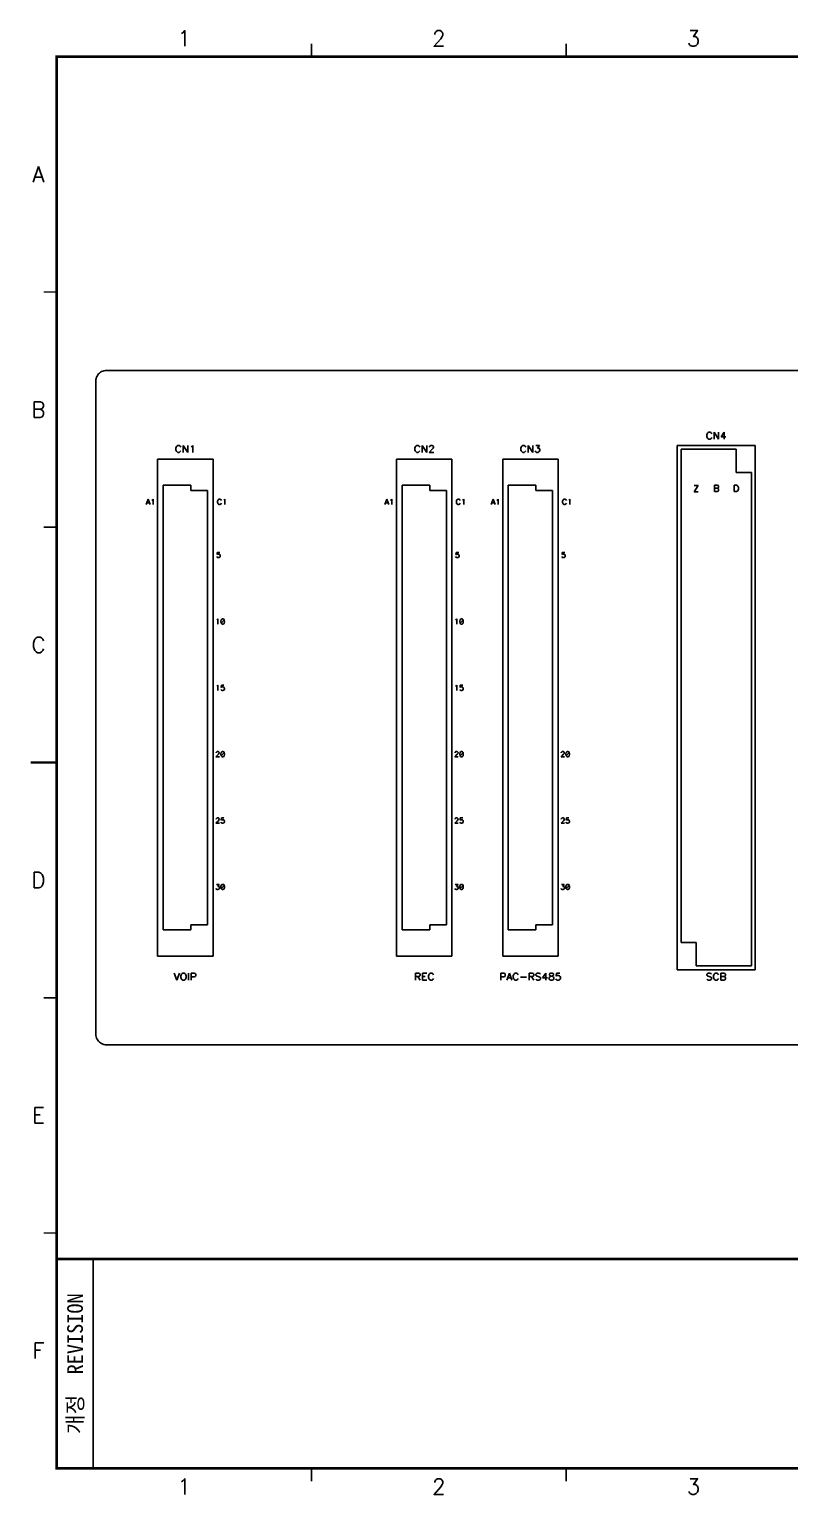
# Model space of a CAD drawing. Extents: x 295 to 953, y 10 to 290.
# Drawn here: x 486.7 to 632.3, y 9.8 to 290.2 of the extents above; entities that cross this region are included whole.
import ezdxf
from ezdxf.enums import TextEntityAlignment as Align

# ---------------------------------------------------------------- set-up
doc = ezdxf.new("R2010")
doc.units = 0
doc.header["$LTSCALE"] = 5
doc.header["$MEASUREMENT"] = 0
doc.linetypes.add('CENTER', pattern=[2, 1.25, -0.25, 0.25, -0.25])
doc.layers.get('0').update_dxf_attribs({"linetype": 'CONTINUOUS', "lineweight": 25})
doc.layers.add('2', color=2, linetype='CENTER', lineweight=13)
doc.layers.add('6', color=6, linetype='CONTINUOUS', lineweight=13)
for name, color, linetype in [('DV-ABPB-A4_TSK', 9, 'CONTINUOUS'), ('SHEET', 3, 'CONTINUOUS'), ('문자', 4, 'CONTINUOUS'), ('테두리', 3, 'CONTINUOUS')]:
    doc.layers.add(name, color=color, linetype=linetype)
doc.styles.add('MARK', font='ARLRDBD.TTF')
doc.styles.get("Standard").update_dxf_attribs({"font": 'simplex.shx'})
doc.styles.add('굴림체', font='')
doc.styles.get('굴림체').set_extended_font_data('GulimChe')

# ---------------------------------------------------------------- blocks, each defined once
blk = doc.blocks.new('B')
at = {"layer": '문자'}
blk.add_hatch(color=256, dxfattribs=at).paths.add_polyline_path([(13.79, 10), (15.31, 6), (16.84, 10)])
at = {"color": 4, "const_width": 0.6}
blk.add_lwpolyline([(48.46, 10.32, 1), (49.06, 10.32, 1)], format="xyb", close=True, dxfattribs=at)
at = {"layer": '문자'}
for p, q in [((10.73, 2), (7.68, 10)), ((7.68, 10), (10.09, 10)), ((11.94, 5.16), (10.09, 10)), ((10.73, 10), (13.15, 10)), ((13.79, 2), (10.73, 10)), ((14.99, 5.16), (13.15, 10)), ((13.79, 10), (16.84, 10)), ((15.31, 6), (13.79, 10)), ((16.84, 10), (15.31, 6)), ((11.94, 5.16), (10.73, 2)), ((14.99, 5.16), (13.79, 2))]:
    blk.add_line(p, q, dxfattribs=at)
at = {"layer": '문자', "style": 'MARK', "oblique": 15}
blk.add_text('WOOJIN', height=6.5, dxfattribs=at).set_placement((36.4, 6), align=Align.MIDDLE_CENTER)
blk = doc.blocks.new('C')
blk.add_line((15, 285), (15, 285))
at = {"layer": '2'}
for p, q in [((252.83, 53.35), (252.83, 44.65)), ((269.53, 49), (248.48, 49))]:
    blk.add_line(p, q, dxfattribs=at)
at = {"layer": 'SHEET'}
for p, q in [((393.14, 60.3), (392.07, 56.28)), ((22, 55), (22, 15)), ((227, 55), (227, 15)), ((247, 55), (247, 22)), ((271, 55), (271, 15)), ((271, 55), (271, 15)), ((333, 55), (333, 15)), ((247, 48), (227, 48)), ((405, 45), (333, 45)), ((333, 43), (247, 43)), ((287, 43), (287, 15)), ((311, 43), (311, 15)), ((333, 36), (247, 36)), ((311, 29), (247, 29)), ((405, 29), (333, 29)), ((396, 29), (396, 15)), ((311, 22), (227, 22))]:
    blk.add_line(p, q, dxfattribs=at)
at = {"layer": 'SHEET', "color": 4}
for p, q in [((258.53, 50.9), (268.03, 51.85)), ((258.53, 50.9), (258.53, 47.1)), ((268.03, 51.85), (268.03, 46.15)), ((258.53, 47.1), (268.03, 46.15))]:
    blk.add_line(p, q, dxfattribs=at)
at = {"layer": 'SHEET'}
for points in [[(333, 55), (380.19, 55), (380.19, 63.49), (333, 63.49)], [(380.19, 55), (405, 55), (405, 63.49), (380.19, 63.49)]]:
    blk.add_lwpolyline(points, close=True, dxfattribs=at)
at = {"layer": 'SHEET', "color": 4}
for radius in [2.85, 1.9]:
    blk.add_circle((252.83, 49), radius, dxfattribs=at)
at = {"layer": 'SHEET'}
blk.add_circle((265.7, 39.32), 3.32, dxfattribs=at)
at = {"layer": '테두리'}
blk.add_line((405, 285), (405, 15), dxfattribs=at)
for points, const_width in [([(210, 290), (210, 285)], 0.5), ([(63.75, 287.5), (63.75, 285)], 0.3), ([(112.5, 287.5), (112.5, 285)], 0.3), ([(161.25, 287.5), (161.25, 285)], 0.3), ([(258.75, 287.5), (258.75, 285)], 0.3), ([(307.5, 287.5), (307.5, 285)], 0.3), ([(356.25, 287.5), (356.25, 285)], 0.3), ([(15, 285), (15, 15), (405, 15), (405, 285), (15, 285)], 0.5), ([(12.5, 240), (15, 240)], 0.3), ([(407.5, 240), (405, 240)], 0.3), ([(12.5, 195), (15, 195)], 0.3), ([(407.5, 195), (405, 195)], 0.3), ([(10, 150), (15, 150)], 0.5), ([(410, 150), (405, 150)], 0.5), ([(12.5, 105), (15, 105)], 0.3), ([(407.5, 105), (405, 105)], 0.3), ([(12.5, 60), (15, 60)], 0.3), ([(407.5, 60), (405, 60)], 0.3), ([(15, 55), (405, 55)], 0.5), ([(63.75, 12.5), (63.75, 15)], 0.3), ([(112.5, 12.5), (112.5, 15)], 0.3), ([(161.25, 12.5), (161.25, 15)], 0.3), ([(210, 10), (210, 15)], 0.5), ([(258.75, 12.5), (258.75, 15)], 0.3), ([(307.5, 12.5), (307.5, 15)], 0.3), ([(356.25, 12.5), (356.25, 15)], 0.3)]:
    blk.add_lwpolyline(points, dxfattribs=dict(at, const_width=const_width))
blk.add_blockref('B', (271, 43))
at = {"layer": '문자'}
for s, p in [('1', (39.38, 288.5)), ('2', (88.12, 288.5)), ('3', (136.88, 288.5)), ('4', (185.62, 288.5)), ('5', (234.38, 288.5)), ('6', (283.12, 288.5)), ('7', (331.88, 288.5)), ('8', (380.62, 288.5)), ('A', (11.5, 262.5)), ('A', (408.5, 262.5)), ('B', (11.5, 217.5)), ('B', (408.5, 217.5)), ('C', (11.5, 172.5)), ('C', (408.5, 172.5)), ('D', (11.5, 127.5)), ('D', (408.5, 127.5)), ('E', (11.5, 82.5)), ('E', (408.5, 82.5)), ('F', (11.5, 37.5)), ('F', (408.5, 37.5)), ('1', (39.38, 11.5)), ('2', (88.12, 11.5)), ('3', (136.88, 11.5)), ('4', (185.62, 11.5)), ('5', (234.38, 11.5)), ('6', (283.12, 11.5)), ('7', (331.88, 11.5)), ('8', (380.62, 11.5))]:
    blk.add_text(s, height=3, dxfattribs=at).set_placement(p, align=Align.MIDDLE)
at = {"layer": '문자', "style": '굴림체'}
for s, height, p in [('SUB-TITLE', 2, (339.77, 61.98)), ('SHEET', 2, (384.24, 61.74)), ('설계 MEMO', 2.5, (237, 51.5)), ('작성일', 2, (279, 41)), ('승   인', 2, (322, 41)), ('DIM.IN mm', 2.85, (259, 39.5)), ('DATE', 2, (279, 38)), ('APPROVED', 2, (322, 38)), ('척도 SCALE', 2.5, (259, 32.5)), ('작  성', 2, (279, 34)), ('DRAWN', 2, (279, 31)), ('설  계', 2, (279, 27)), ('DESIGNED', 2, (279, 24)), ('검  토', 2, (279, 20)), ('CHECKED', 2, (279, 17))]:
    blk.add_text(s, height=height, dxfattribs=at).set_placement(p, align=Align.MIDDLE_CENTER)
blk.add_text('개정  REVISION', height=3, rotation=90, dxfattribs=at).set_placement((18.5, 35), align=Align.MIDDLE_CENTER)
for s, p in [('TITLE', (333.95, 42.05)), ('DWG.NO.', (333.95, 26.15))]:
    blk.add_text(s, height=2, dxfattribs=at).set_placement(p)
at = {"layer": '문자', "style": '굴림체', "width": 0.75}
blk.add_text('공차 적용기준 : WMS C 40201', height=2.85, dxfattribs=at).set_placement((249, 18.5), align=Align.MIDDLE_CENTER)

msp = doc.modelspace()

# ---------------------------------------------------------------- linework, layer by layer
msp.add_line((491.98, 15), (491.98, 15))
msp.add_line((491.98, 15), (491.98, 15))
at = {"layer": 'DV-ABPB-A4_TSK'}
for p, q in [((499.98, 224.33), (500.15, 224.5)), ((500.15, 224.5), (500.34, 224.65)), ((500.34, 224.65), (500.55, 224.77)), ((500.55, 224.77), (500.77, 224.87)), ((500.77, 224.87), (501, 224.94)), ((501, 224.94), (501.24, 224.99)), ((501.24, 224.99), (501.48, 225)), ((872.63, 225), (501.48, 225)), ((499.48, 223), (499.49, 223.24)), ((499.48, 223), (499.48, 98)), ((499.49, 223.24), (499.54, 223.48)), ((499.54, 223.48), (499.61, 223.71)), ((499.61, 223.71), (499.71, 223.93)), ((499.71, 223.93), (499.83, 224.14)), ((499.83, 224.14), (499.98, 224.33)), ((616.77, 213.21), (616.64, 213.14)), ((617.02, 213.21), (616.77, 213.21)), ((617.15, 213.14), (617.02, 213.21)), ((618.67, 211.87), (617.79, 213.21)), ((617.79, 213.21), (617.79, 211.87)), ((618.67, 213.21), (618.67, 211.87)), ((619.75, 213.21), (619.12, 212.32)), ((619.75, 211.87), (619.75, 213.21)), ((514.92, 210.48), (514.85, 210.35)), ((515.04, 210.6), (514.92, 210.48)), ((515.17, 210.67), (515.04, 210.6)), ((515.42, 210.67), (515.17, 210.67)), ((515.55, 210.6), (515.42, 210.67)), ((515.68, 210.48), (515.55, 210.6)), ((515.74, 210.35), (515.68, 210.48)), ((517.07, 209.33), (516.19, 210.67)), ((516.19, 210.67), (516.19, 209.33)), ((517.07, 210.67), (517.07, 209.33)), ((517.71, 210.41), (517.84, 210.48)), ((517.84, 210.48), (518.03, 210.67)), ((518.03, 210.67), (518.03, 209.33)), ((560.64, 210.48), (560.57, 210.35)), ((560.76, 210.6), (560.64, 210.48)), ((560.89, 210.67), (560.76, 210.6)), ((561.14, 210.67), (560.89, 210.67)), ((561.27, 210.6), (561.14, 210.67)), ((561.4, 210.48), (561.27, 210.6)), ((561.46, 210.35), (561.4, 210.48)), ((562.79, 209.33), (561.91, 210.67)), ((561.91, 210.67), (561.91, 209.33)), ((562.79, 210.67), (562.79, 209.33)), ((563.3, 210.41), (563.37, 210.54)), ((563.3, 210.35), (563.3, 210.41)), ((563.37, 210.54), (563.43, 210.6)), ((563.43, 210.6), (563.56, 210.67)), ((563.56, 210.67), (563.81, 210.67)), ((563.81, 210.67), (563.94, 210.6)), ((563.94, 210.6), (564, 210.54)), ((564, 210.54), (564.06, 210.41)), ((564.06, 210.41), (564.06, 210.29)), ((580.96, 210.48), (580.89, 210.35)), ((581.08, 210.6), (580.96, 210.48)), ((581.21, 210.67), (581.08, 210.6)), ((581.46, 210.67), (581.21, 210.67)), ((581.59, 210.6), (581.46, 210.67)), ((581.72, 210.48), (581.59, 210.6)), ((581.78, 210.35), (581.72, 210.48)), ((583.11, 209.33), (582.23, 210.67)), ((582.23, 210.67), (582.23, 209.33)), ((583.11, 210.67), (583.11, 209.33)), ((583.69, 210.67), (584.38, 210.67)), ((584.38, 210.67), (584, 210.16)), ((610.71, 210.67), (610.71, 110.34)), ((625.69, 210.67), (610.71, 210.67)), ((616.45, 212.89), (616.39, 212.7)), ((616.39, 212.7), (616.39, 212.38)), ((616.39, 212.38), (616.45, 212.19)), ((616.52, 213.02), (616.45, 212.89)), ((616.45, 212.19), (616.52, 212.07)), ((616.64, 213.14), (616.52, 213.02)), ((616.52, 212.07), (616.64, 211.94)), ((616.64, 211.94), (616.77, 211.87)), ((616.77, 211.87), (617.02, 211.87)), ((617.02, 211.87), (617.15, 211.94)), ((617.28, 213.02), (617.15, 213.14)), ((617.15, 211.94), (617.28, 212.07)), ((617.34, 212.89), (617.28, 213.02)), ((617.28, 212.07), (617.34, 212.19)), ((619.12, 212.32), (620.07, 212.32)), ((625.69, 110.34), (625.69, 210.67)), ((511.29, 112.98), (511.29, 208.05)), ((511.29, 208.05), (521.91, 208.05)), ((514.85, 210.35), (514.79, 210.16)), ((514.79, 210.16), (514.79, 209.84)), ((514.79, 209.84), (514.85, 209.65)), ((514.85, 209.65), (514.92, 209.53)), ((514.92, 209.53), (515.04, 209.4)), ((515.04, 209.4), (515.17, 209.33)), ((515.17, 209.33), (515.42, 209.33)), ((515.42, 209.33), (515.55, 209.4)), ((515.55, 209.4), (515.68, 209.53)), ((515.68, 209.53), (515.74, 209.65)), ((521.91, 208.05), (521.91, 112.98)), ((557.01, 112.98), (557.01, 208.05)), ((557.01, 208.05), (567.63, 208.05)), ((560.57, 210.35), (560.51, 210.16)), ((560.51, 210.16), (560.51, 209.84)), ((560.51, 209.84), (560.57, 209.65)), ((560.57, 209.65), (560.64, 209.53)), ((560.64, 209.53), (560.76, 209.4)), ((560.76, 209.4), (560.89, 209.33)), ((560.89, 209.33), (561.14, 209.33)), ((561.14, 209.33), (561.27, 209.4)), ((561.27, 209.4), (561.4, 209.53)), ((561.4, 209.53), (561.46, 209.65)), ((563.87, 209.97), (563.24, 209.33)), ((563.24, 209.33), (564.13, 209.33)), ((564, 210.16), (563.87, 209.97)), ((564.06, 210.29), (564, 210.16)), ((567.63, 208.05), (567.63, 112.98)), ((577.33, 112.98), (577.33, 208.05)), ((577.33, 208.05), (587.95, 208.05)), ((580.89, 210.35), (580.83, 210.16)), ((580.83, 210.16), (580.83, 209.84)), ((580.83, 209.84), (580.89, 209.65)), ((580.89, 209.65), (580.96, 209.53)), ((580.96, 209.53), (581.08, 209.4)), ((581.08, 209.4), (581.21, 209.33)), ((581.21, 209.33), (581.46, 209.33)), ((581.46, 209.33), (581.59, 209.4)), ((581.59, 209.4), (581.72, 209.53)), ((581.72, 209.53), (581.78, 209.65)), ((583.62, 209.46), (583.56, 209.59)), ((583.69, 209.4), (583.62, 209.46)), ((583.88, 209.33), (583.69, 209.4)), ((584.07, 209.33), (583.88, 209.33)), ((584, 210.16), (584.19, 210.16)), ((584.26, 209.4), (584.07, 209.33)), ((584.19, 210.16), (584.32, 210.1)), ((584.38, 209.53), (584.26, 209.4)), ((584.32, 210.1), (584.38, 210.03)), ((584.38, 210.03), (584.45, 209.84)), ((584.45, 209.72), (584.38, 209.53)), ((584.45, 209.84), (584.45, 209.72)), ((587.95, 208.05), (587.95, 112.98)), ((611.47, 115.55), (611.47, 209.91)), ((611.47, 209.91), (622.01, 209.91)), ((622.01, 209.91), (622.01, 205.46)), ((622.01, 205.46), (624.93, 205.46)), ((624.93, 205.46), (624.93, 117.96)), ((512.36, 117.98), (512.36, 203.05)), ((512.36, 203.05), (517.64, 203.05)), ((517.64, 203.05), (517.64, 202.06)), ((517.64, 202.06), (520.84, 202.06)), ((520.84, 202.06), (520.84, 118.97)), ((558.08, 117.98), (558.08, 203.05)), ((558.08, 203.05), (563.36, 203.05)), ((563.36, 203.05), (563.36, 202.06)), ((563.36, 202.06), (566.56, 202.06)), ((566.56, 202.06), (566.56, 118.97)), ((578.4, 117.98), (578.4, 203.05)), ((578.4, 203.05), (583.68, 203.05)), ((583.68, 203.05), (583.68, 202.06)), ((583.68, 202.06), (586.88, 202.06)), ((586.88, 202.06), (586.88, 118.97)), ((614, 202.97), (614.78, 202.97)), ((614.78, 202.97), (614, 201.8)), ((617.85, 203.05), (617.85, 201.82)), ((618.37, 203.05), (617.85, 203.05)), ((617.85, 202.46), (618.37, 202.46)), ((618.55, 202.99), (618.37, 203.05)), ((618.37, 202.46), (618.55, 202.52)), ((618.55, 202.4), (618.37, 202.46)), ((618.61, 202.93), (618.55, 202.99)), ((618.55, 202.52), (618.61, 202.58)), ((618.61, 202.34), (618.55, 202.4)), ((618.66, 202.81), (618.61, 202.93)), ((618.61, 202.58), (618.66, 202.7)), ((618.66, 202.23), (618.61, 202.34)), ((618.61, 201.94), (618.66, 202.05)), ((618.66, 202.7), (618.66, 202.81)), ((618.66, 202.05), (618.66, 202.23)), ((621.66, 203.05), (621.66, 201.82)), ((622.07, 203.05), (621.66, 203.05)), ((622.24, 202.99), (622.07, 203.05)), ((622.36, 202.87), (622.24, 202.99)), ((622.24, 201.88), (622.36, 201.99)), ((622.42, 202.75), (622.36, 202.87)), ((622.36, 201.99), (622.42, 202.11)), ((622.47, 202.58), (622.42, 202.75)), ((622.42, 202.11), (622.47, 202.29)), ((622.47, 202.29), (622.47, 202.58)), ((509.45, 200.35), (509.07, 199.35)), ((509.22, 199.68), (509.69, 199.68)), ((509.84, 199.35), (509.45, 200.35)), ((510.17, 200.16), (510.26, 200.21)), ((510.26, 200.21), (510.41, 200.35)), ((510.41, 200.35), (510.41, 199.35)), ((522.8, 200.14), (522.75, 199.99)), ((522.75, 199.99), (522.75, 199.75)), ((522.75, 199.75), (522.8, 199.6)), ((522.85, 200.23), (522.8, 200.14)), ((522.8, 199.6), (522.85, 199.5)), ((522.95, 200.33), (522.85, 200.23)), ((522.85, 199.5), (522.95, 199.41)), ((523.05, 200.38), (522.95, 200.33)), ((522.95, 199.41), (523.05, 199.36)), ((523.24, 200.38), (523.05, 200.38)), ((523.05, 199.36), (523.24, 199.36)), ((523.34, 200.33), (523.24, 200.38)), ((523.24, 199.36), (523.34, 199.41)), ((523.44, 200.23), (523.34, 200.33)), ((523.34, 199.41), (523.44, 199.5)), ((523.49, 200.14), (523.44, 200.23)), ((523.44, 199.5), (523.49, 199.6)), ((523.93, 200.19), (524.02, 200.23)), ((524.02, 200.23), (524.17, 200.38)), ((524.17, 200.38), (524.17, 199.36)), ((555.17, 200.35), (554.79, 199.35)), ((554.94, 199.68), (555.41, 199.68)), ((555.56, 199.35), (555.17, 200.35)), ((555.89, 200.16), (555.98, 200.21)), ((555.98, 200.21), (556.13, 200.35)), ((556.13, 200.35), (556.13, 199.35)), ((568.52, 200.14), (568.47, 199.99)), ((568.47, 199.99), (568.47, 199.75)), ((568.47, 199.75), (568.52, 199.6)), ((568.57, 200.23), (568.52, 200.14)), ((568.52, 199.6), (568.57, 199.5)), ((568.67, 200.33), (568.57, 200.23)), ((568.57, 199.5), (568.67, 199.41)), ((568.77, 200.38), (568.67, 200.33)), ((568.67, 199.41), (568.77, 199.36)), ((568.96, 200.38), (568.77, 200.38)), ((568.77, 199.36), (568.96, 199.36)), ((569.06, 200.33), (568.96, 200.38)), ((568.96, 199.36), (569.06, 199.41)), ((569.16, 200.23), (569.06, 200.33)), ((569.06, 199.41), (569.16, 199.5)), ((569.21, 200.14), (569.16, 200.23)), ((569.16, 199.5), (569.21, 199.6)), ((569.65, 200.19), (569.74, 200.23)), ((569.74, 200.23), (569.89, 200.38)), ((569.89, 200.38), (569.89, 199.36)), ((575.49, 200.35), (575.11, 199.35)), ((575.26, 199.68), (575.73, 199.68)), ((575.88, 199.35), (575.49, 200.35)), ((576.21, 200.16), (576.3, 200.21)), ((576.3, 200.21), (576.45, 200.35)), ((576.45, 200.35), (576.45, 199.35)), ((588.84, 200.14), (588.79, 199.99)), ((588.79, 199.99), (588.79, 199.75)), ((588.79, 199.75), (588.84, 199.6)), ((588.89, 200.23), (588.84, 200.14)), ((588.84, 199.6), (588.89, 199.5)), ((588.99, 200.33), (588.89, 200.23)), ((588.89, 199.5), (588.99, 199.41)), ((589.09, 200.38), (588.99, 200.33)), ((588.99, 199.41), (589.09, 199.36)), ((589.28, 200.38), (589.09, 200.38)), ((589.09, 199.36), (589.28, 199.36)), ((589.38, 200.33), (589.28, 200.38)), ((589.28, 199.36), (589.38, 199.41)), ((589.48, 200.23), (589.38, 200.33)), ((589.38, 199.41), (589.48, 199.5)), ((589.53, 200.14), (589.48, 200.23)), ((589.48, 199.5), (589.53, 199.6)), ((589.97, 200.19), (590.06, 200.23)), ((590.06, 200.23), (590.21, 200.38)), ((590.21, 200.38), (590.21, 199.36)), ((614, 201.8), (614.78, 201.8)), ((617.85, 201.82), (618.37, 201.82)), ((618.37, 201.82), (618.55, 201.88)), ((618.55, 201.88), (618.61, 201.94)), ((621.66, 201.82), (622.07, 201.82)), ((622.07, 201.82), (622.24, 201.88)), ((522.66, 189.28), (522.61, 189.38)), ((522.71, 190.19), (522.66, 189.76)), ((522.66, 189.76), (522.71, 189.81)), ((522.71, 189.24), (522.66, 189.28)), ((523.19, 190.19), (522.71, 190.19)), ((522.71, 189.81), (522.85, 189.86)), ((522.85, 189.19), (522.71, 189.24)), ((522.85, 189.86), (523, 189.86)), ((523, 189.19), (522.85, 189.19)), ((523, 189.86), (523.14, 189.81)), ((523.14, 189.24), (523, 189.19)), ((523.14, 189.81), (523.23, 189.71)), ((523.23, 189.33), (523.14, 189.24)), ((523.23, 189.71), (523.28, 189.57)), ((523.28, 189.47), (523.23, 189.33)), ((523.28, 189.57), (523.28, 189.47)), ((568.38, 189.28), (568.33, 189.38)), ((568.43, 190.19), (568.38, 189.76)), ((568.38, 189.76), (568.43, 189.81)), ((568.43, 189.24), (568.38, 189.28)), ((568.91, 190.19), (568.43, 190.19)), ((568.43, 189.81), (568.57, 189.86)), ((568.57, 189.19), (568.43, 189.24)), ((568.57, 189.86), (568.72, 189.86)), ((568.72, 189.19), (568.57, 189.19)), ((568.72, 189.86), (568.86, 189.81)), ((568.86, 189.24), (568.72, 189.19)), ((568.86, 189.81), (568.95, 189.71)), ((568.95, 189.33), (568.86, 189.24)), ((568.95, 189.71), (569, 189.57)), ((569, 189.47), (568.95, 189.33)), ((569, 189.57), (569, 189.47)), ((588.7, 189.28), (588.65, 189.38)), ((588.75, 190.19), (588.7, 189.76)), ((588.7, 189.76), (588.75, 189.81)), ((588.75, 189.24), (588.7, 189.28)), ((589.23, 190.19), (588.75, 190.19)), ((588.75, 189.81), (588.89, 189.86)), ((588.89, 189.19), (588.75, 189.24)), ((588.89, 189.86), (589.04, 189.86)), ((589.04, 189.19), (588.89, 189.19)), ((589.04, 189.86), (589.18, 189.81)), ((589.18, 189.24), (589.04, 189.19)), ((589.18, 189.81), (589.27, 189.71)), ((589.27, 189.33), (589.18, 189.24)), ((589.27, 189.71), (589.32, 189.57)), ((589.32, 189.47), (589.27, 189.33)), ((589.32, 189.57), (589.32, 189.47)), ((522.6, 177.3), (522.7, 177.35)), ((522.7, 177.35), (522.84, 177.49)), ((522.84, 177.49), (522.84, 176.49)), ((523.46, 177.3), (523.41, 177.06)), ((523.41, 177.06), (523.41, 176.92)), ((523.41, 176.92), (523.46, 176.68)), ((523.55, 177.44), (523.46, 177.3)), ((524.03, 177.3), (523.46, 176.68)), ((523.69, 177.49), (523.55, 177.44)), ((523.79, 177.49), (523.69, 177.49)), ((523.93, 177.44), (523.79, 177.49)), ((524.03, 177.3), (523.93, 177.44)), ((524.07, 177.06), (524.03, 177.3)), ((524.03, 176.68), (524.07, 176.92)), ((524.07, 176.92), (524.07, 177.06)), ((568.32, 177.3), (568.42, 177.35)), ((568.42, 177.35), (568.56, 177.49)), ((568.56, 177.49), (568.56, 176.49)), ((569.18, 177.3), (569.13, 177.06)), ((569.13, 177.06), (569.13, 176.92)), ((569.13, 176.92), (569.18, 176.68)), ((569.27, 177.44), (569.18, 177.3)), ((569.75, 177.3), (569.18, 176.68)), ((569.41, 177.49), (569.27, 177.44)), ((569.51, 177.49), (569.41, 177.49)), ((569.65, 177.44), (569.51, 177.49)), ((569.75, 177.3), (569.65, 177.44)), ((569.79, 177.06), (569.75, 177.3)), ((569.75, 176.68), (569.79, 176.92)), ((569.79, 176.92), (569.79, 177.06)), ((523.46, 176.68), (523.55, 176.54)), ((523.55, 176.54), (523.69, 176.49)), ((523.69, 176.49), (523.79, 176.49)), ((523.79, 176.49), (523.93, 176.54)), ((523.93, 176.54), (524.03, 176.68)), ((569.18, 176.68), (569.27, 176.54)), ((569.27, 176.54), (569.41, 176.49)), ((569.41, 176.49), (569.51, 176.49)), ((569.51, 176.49), (569.65, 176.54)), ((569.65, 176.54), (569.75, 176.68)), ((522.6, 164.6), (522.7, 164.65)), ((522.7, 164.65), (522.84, 164.79)), ((522.84, 164.79), (522.84, 163.79)), ((523.46, 163.88), (523.41, 163.98)), ((523.5, 164.79), (523.46, 164.36)), ((523.46, 164.36), (523.5, 164.41)), ((523.5, 163.84), (523.46, 163.88)), ((523.98, 164.79), (523.5, 164.79)), ((523.5, 164.41), (523.65, 164.46)), ((523.65, 163.79), (523.5, 163.84)), ((523.65, 164.46), (523.79, 164.46)), ((523.79, 163.79), (523.65, 163.79)), ((523.79, 164.46), (523.93, 164.41)), ((523.93, 163.84), (523.79, 163.79)), ((523.93, 164.41), (524.03, 164.31)), ((524.03, 163.93), (523.93, 163.84)), ((524.03, 164.31), (524.07, 164.17)), ((524.07, 164.07), (524.03, 163.93)), ((524.07, 164.17), (524.07, 164.07)), ((568.32, 164.6), (568.42, 164.65)), ((568.42, 164.65), (568.56, 164.79)), ((568.56, 164.79), (568.56, 163.79)), ((569.18, 163.88), (569.13, 163.98)), ((569.22, 164.79), (569.18, 164.36)), ((569.18, 164.36), (569.22, 164.41)), ((569.22, 163.84), (569.18, 163.88)), ((569.7, 164.79), (569.22, 164.79)), ((569.22, 164.41), (569.37, 164.46)), ((569.37, 163.79), (569.22, 163.84)), ((569.37, 164.46), (569.51, 164.46)), ((569.51, 163.79), (569.37, 163.79)), ((569.51, 164.46), (569.65, 164.41)), ((569.65, 163.84), (569.51, 163.79)), ((569.65, 164.41), (569.75, 164.31)), ((569.75, 163.93), (569.65, 163.84)), ((569.75, 164.31), (569.79, 164.17)), ((569.79, 164.07), (569.75, 163.93)), ((569.79, 164.17), (569.79, 164.07)), ((522.93, 151.57), (522.46, 151.09)), ((522.51, 151.9), (522.55, 151.99)), ((522.51, 151.85), (522.51, 151.9)), ((522.55, 151.99), (522.6, 152.04)), ((522.6, 152.04), (522.7, 152.09)), ((522.7, 152.09), (522.89, 152.09)), ((522.89, 152.09), (522.98, 152.04)), ((523.03, 151.71), (522.93, 151.57)), ((522.98, 152.04), (523.03, 151.99)), ((523.03, 151.99), (523.08, 151.9)), ((523.08, 151.8), (523.03, 151.71)), ((523.08, 151.9), (523.08, 151.8)), ((523.46, 151.9), (523.41, 151.66)), ((523.41, 151.66), (523.41, 151.52)), ((523.41, 151.52), (523.46, 151.28)), ((523.55, 152.04), (523.46, 151.9)), ((524.03, 151.9), (523.46, 151.28)), ((523.69, 152.09), (523.55, 152.04)), ((523.79, 152.09), (523.69, 152.09)), ((523.93, 152.04), (523.79, 152.09)), ((524.03, 151.9), (523.93, 152.04)), ((524.07, 151.66), (524.03, 151.9)), ((524.03, 151.28), (524.07, 151.52)), ((524.07, 151.52), (524.07, 151.66)), ((568.65, 151.57), (568.18, 151.09)), ((568.23, 151.9), (568.27, 151.99)), ((568.23, 151.85), (568.23, 151.9)), ((568.27, 151.99), (568.32, 152.04)), ((568.32, 152.04), (568.42, 152.09)), ((568.42, 152.09), (568.61, 152.09)), ((568.61, 152.09), (568.7, 152.04)), ((568.75, 151.71), (568.65, 151.57)), ((568.7, 152.04), (568.75, 151.99)), ((568.75, 151.99), (568.8, 151.9)), ((568.8, 151.8), (568.75, 151.71)), ((568.8, 151.9), (568.8, 151.8)), ((569.18, 151.9), (569.13, 151.66)), ((569.13, 151.66), (569.13, 151.52)), ((569.13, 151.52), (569.18, 151.28)), ((569.27, 152.04), (569.18, 151.9)), ((569.75, 151.9), (569.18, 151.28)), ((569.41, 152.09), (569.27, 152.04)), ((569.51, 152.09), (569.41, 152.09)), ((569.65, 152.04), (569.51, 152.09)), ((569.75, 151.9), (569.65, 152.04)), ((569.79, 151.66), (569.75, 151.9)), ((569.75, 151.28), (569.79, 151.52)), ((569.79, 151.52), (569.79, 151.66)), ((588.97, 151.57), (588.5, 151.09)), ((588.55, 151.9), (588.59, 151.99)), ((588.55, 151.85), (588.55, 151.9)), ((588.59, 151.99), (588.64, 152.04)), ((588.64, 152.04), (588.74, 152.09)), ((588.74, 152.09), (588.93, 152.09)), ((588.93, 152.09), (589.02, 152.04)), ((589.07, 151.71), (588.97, 151.57)), ((589.02, 152.04), (589.07, 151.99)), ((589.07, 151.99), (589.12, 151.9)), ((589.12, 151.8), (589.07, 151.71)), ((589.12, 151.9), (589.12, 151.8)), ((589.5, 151.9), (589.45, 151.66)), ((589.45, 151.66), (589.45, 151.52)), ((589.45, 151.52), (589.5, 151.28)), ((589.59, 152.04), (589.5, 151.9)), ((590.07, 151.9), (589.5, 151.28)), ((589.73, 152.09), (589.59, 152.04)), ((589.83, 152.09), (589.73, 152.09)), ((589.97, 152.04), (589.83, 152.09)), ((590.07, 151.9), (589.97, 152.04)), ((590.11, 151.66), (590.07, 151.9)), ((590.07, 151.28), (590.11, 151.52)), ((590.11, 151.52), (590.11, 151.66)), ((522.46, 151.09), (523.12, 151.09)), ((523.46, 151.28), (523.55, 151.14)), ((523.55, 151.14), (523.69, 151.09)), ((523.69, 151.09), (523.79, 151.09)), ((523.79, 151.09), (523.93, 151.14)), ((523.93, 151.14), (524.03, 151.28)), ((568.18, 151.09), (568.84, 151.09)), ((569.18, 151.28), (569.27, 151.14)), ((569.27, 151.14), (569.41, 151.09)), ((569.41, 151.09), (569.51, 151.09)), ((569.51, 151.09), (569.65, 151.14)), ((569.65, 151.14), (569.75, 151.28)), ((588.5, 151.09), (589.16, 151.09)), ((589.5, 151.28), (589.59, 151.14)), ((589.59, 151.14), (589.73, 151.09)), ((589.73, 151.09), (589.83, 151.09)), ((589.83, 151.09), (589.97, 151.14)), ((589.97, 151.14), (590.07, 151.28)), ((522.93, 138.87), (522.46, 138.39)), ((522.46, 138.39), (523.12, 138.39)), ((522.51, 139.2), (522.55, 139.29)), ((522.51, 139.15), (522.51, 139.2)), ((522.55, 139.29), (522.6, 139.34)), ((522.6, 139.34), (522.7, 139.39)), ((522.7, 139.39), (522.89, 139.39)), ((522.89, 139.39), (522.98, 139.34)), ((523.03, 139.01), (522.93, 138.87)), ((522.98, 139.34), (523.03, 139.29)), ((523.03, 139.29), (523.08, 139.2)), ((523.08, 139.1), (523.03, 139.01)), ((523.08, 139.2), (523.08, 139.1)), ((523.46, 138.48), (523.41, 138.58)), ((523.5, 139.39), (523.46, 138.96)), ((523.46, 138.96), (523.5, 139.01)), ((523.5, 138.44), (523.46, 138.48)), ((523.98, 139.39), (523.5, 139.39)), ((523.5, 139.01), (523.65, 139.06)), ((523.65, 138.39), (523.5, 138.44)), ((523.65, 139.06), (523.79, 139.06)), ((523.79, 138.39), (523.65, 138.39)), ((523.79, 139.06), (523.93, 139.01)), ((523.93, 138.44), (523.79, 138.39)), ((523.93, 139.01), (524.03, 138.91)), ((524.03, 138.53), (523.93, 138.44)), ((524.03, 138.91), (524.07, 138.77)), ((524.07, 138.67), (524.03, 138.53)), ((524.07, 138.77), (524.07, 138.67)), ((568.65, 138.87), (568.18, 138.39)), ((568.18, 138.39), (568.84, 138.39)), ((568.23, 139.2), (568.27, 139.29)), ((568.23, 139.15), (568.23, 139.2)), ((568.27, 139.29), (568.32, 139.34)), ((568.32, 139.34), (568.42, 139.39)), ((568.42, 139.39), (568.61, 139.39)), ((568.61, 139.39), (568.7, 139.34)), ((568.75, 139.01), (568.65, 138.87)), ((568.7, 139.34), (568.75, 139.29)), ((568.75, 139.29), (568.8, 139.2)), ((568.8, 139.1), (568.75, 139.01)), ((568.8, 139.2), (568.8, 139.1)), ((569.18, 138.48), (569.13, 138.58)), ((569.22, 139.39), (569.18, 138.96)), ((569.18, 138.96), (569.22, 139.01)), ((569.22, 138.44), (569.18, 138.48)), ((569.7, 139.39), (569.22, 139.39)), ((569.22, 139.01), (569.37, 139.06)), ((569.37, 138.39), (569.22, 138.44)), ((569.37, 139.06), (569.51, 139.06)), ((569.51, 138.39), (569.37, 138.39)), ((569.51, 139.06), (569.65, 139.01)), ((569.65, 138.44), (569.51, 138.39)), ((569.65, 139.01), (569.75, 138.91)), ((569.75, 138.53), (569.65, 138.44)), ((569.75, 138.91), (569.79, 138.77)), ((569.79, 138.67), (569.75, 138.53)), ((569.79, 138.77), (569.79, 138.67)), ((588.97, 138.87), (588.5, 138.39)), ((588.5, 138.39), (589.16, 138.39)), ((588.55, 139.2), (588.59, 139.29)), ((588.55, 139.15), (588.55, 139.2)), ((588.59, 139.29), (588.64, 139.34)), ((588.64, 139.34), (588.74, 139.39)), ((588.74, 139.39), (588.93, 139.39)), ((588.93, 139.39), (589.02, 139.34)), ((589.07, 139.01), (588.97, 138.87)), ((589.02, 139.34), (589.07, 139.29)), ((589.07, 139.29), (589.12, 139.2)), ((589.12, 139.1), (589.07, 139.01)), ((589.12, 139.2), (589.12, 139.1)), ((589.5, 138.48), (589.45, 138.58)), ((589.54, 139.39), (589.5, 138.96)), ((589.5, 138.96), (589.54, 139.01)), ((589.54, 138.44), (589.5, 138.48)), ((590.02, 139.39), (589.54, 139.39)), ((589.54, 139.01), (589.69, 139.06)), ((589.69, 138.39), (589.54, 138.44)), ((589.69, 139.06), (589.83, 139.06)), ((589.83, 138.39), (589.69, 138.39)), ((589.83, 139.06), (589.97, 139.01)), ((589.97, 138.44), (589.83, 138.39)), ((589.97, 139.01), (590.07, 138.91)), ((590.07, 138.53), (589.97, 138.44)), ((590.07, 138.91), (590.11, 138.77)), ((590.11, 138.67), (590.07, 138.53)), ((590.11, 138.77), (590.11, 138.67)), ((522.55, 126.69), (523.08, 126.69)), ((523.08, 126.69), (522.79, 126.31)), ((522.79, 126.31), (522.93, 126.31)), ((522.93, 126.31), (523.03, 126.26)), ((523.03, 126.26), (523.08, 126.21)), ((523.46, 126.5), (523.41, 126.26)), ((523.41, 126.26), (523.41, 126.12)), ((523.55, 126.64), (523.46, 126.5)), ((524.03, 126.5), (523.46, 125.88)), ((523.69, 126.69), (523.55, 126.64)), ((523.79, 126.69), (523.69, 126.69)), ((523.93, 126.64), (523.79, 126.69)), ((524.03, 126.5), (523.93, 126.64)), ((524.07, 126.26), (524.03, 126.5)), ((524.07, 126.12), (524.07, 126.26)), ((568.27, 126.69), (568.8, 126.69)), ((568.8, 126.69), (568.51, 126.31)), ((568.51, 126.31), (568.65, 126.31)), ((568.65, 126.31), (568.75, 126.26)), ((568.75, 126.26), (568.8, 126.21)), ((569.18, 126.5), (569.13, 126.26)), ((569.13, 126.26), (569.13, 126.12)), ((569.27, 126.64), (569.18, 126.5)), ((569.75, 126.5), (569.18, 125.88)), ((569.41, 126.69), (569.27, 126.64)), ((569.51, 126.69), (569.41, 126.69)), ((569.65, 126.64), (569.51, 126.69)), ((569.75, 126.5), (569.65, 126.64)), ((569.79, 126.26), (569.75, 126.5)), ((569.79, 126.12), (569.79, 126.26)), ((588.59, 126.69), (589.12, 126.69)), ((589.12, 126.69), (588.83, 126.31)), ((588.83, 126.31), (588.97, 126.31)), ((588.97, 126.31), (589.07, 126.26)), ((589.07, 126.26), (589.12, 126.21)), ((589.5, 126.5), (589.45, 126.26)), ((589.45, 126.26), (589.45, 126.12)), ((589.59, 126.64), (589.5, 126.5)), ((590.07, 126.5), (589.5, 125.88)), ((589.73, 126.69), (589.59, 126.64)), ((589.83, 126.69), (589.73, 126.69)), ((589.97, 126.64), (589.83, 126.69)), ((590.07, 126.5), (589.97, 126.64)), ((590.11, 126.26), (590.07, 126.5)), ((590.11, 126.12), (590.11, 126.26)), ((522.51, 125.78), (522.46, 125.88)), ((522.55, 125.74), (522.51, 125.78)), ((522.7, 125.69), (522.55, 125.74)), ((522.84, 125.69), (522.7, 125.69)), ((522.98, 125.74), (522.84, 125.69)), ((523.08, 125.83), (522.98, 125.74)), ((523.08, 126.21), (523.12, 126.07)), ((523.12, 125.97), (523.08, 125.83)), ((523.12, 126.07), (523.12, 125.97)), ((523.41, 126.12), (523.46, 125.88)), ((523.46, 125.88), (523.55, 125.74)), ((523.55, 125.74), (523.69, 125.69)), ((523.69, 125.69), (523.79, 125.69)), ((523.79, 125.69), (523.93, 125.74)), ((523.93, 125.74), (524.03, 125.88)), ((524.03, 125.88), (524.07, 126.12)), ((568.23, 125.78), (568.18, 125.88)), ((568.27, 125.74), (568.23, 125.78)), ((568.42, 125.69), (568.27, 125.74)), ((568.56, 125.69), (568.42, 125.69)), ((568.7, 125.74), (568.56, 125.69)), ((568.8, 125.83), (568.7, 125.74)), ((568.8, 126.21), (568.84, 126.07)), ((568.84, 125.97), (568.8, 125.83)), ((568.84, 126.07), (568.84, 125.97)), ((569.13, 126.12), (569.18, 125.88)), ((569.18, 125.88), (569.27, 125.74)), ((569.27, 125.74), (569.41, 125.69)), ((569.41, 125.69), (569.51, 125.69)), ((569.51, 125.69), (569.65, 125.74)), ((569.65, 125.74), (569.75, 125.88)), ((569.75, 125.88), (569.79, 126.12)), ((588.55, 125.78), (588.5, 125.88)), ((588.59, 125.74), (588.55, 125.78)), ((588.74, 125.69), (588.59, 125.74)), ((588.88, 125.69), (588.74, 125.69)), ((589.02, 125.74), (588.88, 125.69)), ((589.12, 125.83), (589.02, 125.74)), ((589.12, 126.21), (589.16, 126.07)), ((589.16, 125.97), (589.12, 125.83)), ((589.16, 126.07), (589.16, 125.97)), ((589.45, 126.12), (589.5, 125.88)), ((589.5, 125.88), (589.59, 125.74)), ((589.59, 125.74), (589.73, 125.69)), ((589.73, 125.69), (589.83, 125.69)), ((589.83, 125.69), (589.97, 125.74)), ((589.97, 125.74), (590.07, 125.88)), ((590.07, 125.88), (590.11, 126.12)), ((517.64, 117.98), (512.36, 117.98)), ((520.84, 118.97), (517.64, 118.97)), ((517.64, 118.97), (517.64, 117.98)), ((563.36, 117.98), (558.08, 117.98)), ((566.56, 118.97), (563.36, 118.97)), ((563.36, 118.97), (563.36, 117.98)), ((583.68, 117.98), (578.4, 117.98)), ((586.88, 118.97), (583.68, 118.97)), ((583.68, 118.97), (583.68, 117.98)), ((624.93, 117.96), (624.93, 111.1)), ((614.39, 115.55), (611.47, 115.55)), ((614.39, 111.1), (614.39, 115.55)), ((521.91, 112.98), (511.29, 112.98)), ((567.63, 112.98), (557.01, 112.98)), ((587.95, 112.98), (577.33, 112.98)), ((514.47, 109.7), (514.98, 108.37)), ((514.98, 108.37), (515.49, 109.7)), ((515.87, 109.51), (515.8, 109.39)), ((516, 109.64), (515.87, 109.51)), ((516.12, 109.7), (516, 109.64)), ((516.38, 109.7), (516.12, 109.7)), ((516.5, 109.64), (516.38, 109.7)), ((516.63, 109.51), (516.5, 109.64)), ((516.69, 109.39), (516.63, 109.51)), ((517.2, 109.7), (517.2, 108.37)), ((518.28, 109.7), (517.71, 109.7)), ((517.71, 109.7), (517.71, 108.37)), ((518.47, 109.64), (518.28, 109.7)), ((518.54, 109.58), (518.47, 109.64)), ((518.6, 109.45), (518.54, 109.58)), ((518.6, 109.26), (518.6, 109.45)), ((561.21, 109.7), (560.64, 109.7)), ((560.64, 109.7), (560.64, 108.37)), ((561.4, 109.64), (561.21, 109.7)), ((561.46, 109.58), (561.4, 109.64)), ((561.52, 109.45), (561.46, 109.58)), ((561.52, 109.32), (561.52, 109.45)), ((562.79, 109.7), (561.97, 109.7)), ((561.97, 109.7), (561.97, 108.37)), ((563.24, 109.51), (563.18, 109.39)), ((563.37, 109.64), (563.24, 109.51)), ((563.49, 109.7), (563.37, 109.64)), ((563.75, 109.7), (563.49, 109.7)), ((563.87, 109.64), (563.75, 109.7)), ((564, 109.51), (563.87, 109.64)), ((564.06, 109.39), (564, 109.51)), ((577.53, 109.7), (576.96, 109.7)), ((576.96, 109.7), (576.96, 108.37)), ((577.72, 109.64), (577.53, 109.7)), ((577.78, 109.58), (577.72, 109.64)), ((577.84, 109.45), (577.78, 109.58)), ((577.84, 109.26), (577.84, 109.45)), ((578.61, 109.7), (578.1, 108.37)), ((579.11, 108.37), (578.61, 109.7)), ((579.5, 109.51), (579.43, 109.39)), ((579.62, 109.64), (579.5, 109.51)), ((579.75, 109.7), (579.62, 109.64)), ((580, 109.7), (579.75, 109.7)), ((580.13, 109.64), (580, 109.7)), ((580.26, 109.51), (580.13, 109.64)), ((580.32, 109.39), (580.26, 109.51)), ((582.99, 109.7), (582.42, 109.7)), ((582.42, 109.7), (582.42, 108.37)), ((583.18, 109.64), (582.99, 109.7)), ((583.24, 109.58), (583.18, 109.64)), ((583.31, 109.45), (583.24, 109.58)), ((583.31, 109.32), (583.31, 109.45)), ((583.81, 109.64), (583.69, 109.51)), ((583.69, 109.51), (583.69, 109.39)), ((584, 109.7), (583.81, 109.64)), ((584.26, 109.7), (584, 109.7)), ((584.45, 109.64), (584.26, 109.7)), ((584.58, 109.51), (584.45, 109.64)), ((585.59, 109.7), (584.96, 108.81)), ((585.59, 108.37), (585.59, 109.7)), ((586.35, 109.64), (586.29, 109.51)), ((586.29, 109.51), (586.29, 109.39)), ((586.54, 109.7), (586.35, 109.64)), ((586.8, 109.7), (586.54, 109.7)), ((586.99, 109.64), (586.8, 109.7)), ((587.05, 109.51), (586.99, 109.64)), ((587.05, 109.39), (587.05, 109.51)), ((587.62, 109.7), (587.56, 109.13)), ((588.26, 109.7), (587.62, 109.7)), ((610.71, 110.34), (625.69, 110.34)), ((624.93, 111.1), (614.39, 111.1)), ((616.55, 109.64), (616.42, 109.51)), ((616.42, 109.51), (616.42, 109.39)), ((616.74, 109.7), (616.55, 109.64)), ((616.99, 109.7), (616.74, 109.7)), ((617.18, 109.64), (616.99, 109.7)), ((617.31, 109.51), (617.18, 109.64)), ((617.82, 109.51), (617.76, 109.39)), ((617.95, 109.64), (617.82, 109.51)), ((618.07, 109.7), (617.95, 109.64)), ((618.33, 109.7), (618.07, 109.7)), ((618.45, 109.64), (618.33, 109.7)), ((618.58, 109.51), (618.45, 109.64)), ((618.64, 109.39), (618.58, 109.51)), ((619.09, 109.7), (619.09, 108.37)), ((619.66, 109.7), (619.09, 109.7)), ((619.85, 109.64), (619.66, 109.7)), ((619.91, 109.58), (619.85, 109.64)), ((619.98, 109.45), (619.91, 109.58)), ((619.98, 109.32), (619.98, 109.45)), ((515.8, 109.39), (515.74, 109.2)), ((515.74, 109.2), (515.74, 108.88)), ((515.74, 108.88), (515.8, 108.69)), ((515.8, 108.69), (515.87, 108.56)), ((515.87, 108.56), (516, 108.43)), ((516, 108.43), (516.12, 108.37)), ((516.12, 108.37), (516.38, 108.37)), ((516.38, 108.37), (516.5, 108.43)), ((516.5, 108.43), (516.63, 108.56)), ((516.63, 108.56), (516.69, 108.69)), ((516.76, 109.2), (516.69, 109.39)), ((516.69, 108.69), (516.76, 108.88)), ((516.76, 108.88), (516.76, 109.2)), ((517.71, 109), (518.28, 109)), ((518.28, 109), (518.47, 109.07)), ((518.47, 109.07), (518.54, 109.13)), ((518.54, 109.13), (518.6, 109.26)), ((560.64, 109.07), (561.21, 109.07)), ((561.08, 109.07), (561.52, 108.37)), ((561.21, 109.07), (561.4, 109.13)), ((561.4, 109.13), (561.46, 109.2)), ((561.46, 109.2), (561.52, 109.32)), ((561.97, 109.07), (562.48, 109.07)), ((561.97, 108.37), (562.79, 108.37)), ((563.18, 109.39), (563.11, 109.2)), ((563.11, 109.2), (563.11, 108.88)), ((563.11, 108.88), (563.18, 108.69)), ((563.18, 108.69), (563.24, 108.56)), ((563.24, 108.56), (563.37, 108.43)), ((563.37, 108.43), (563.49, 108.37)), ((563.49, 108.37), (563.75, 108.37)), ((563.75, 108.37), (563.87, 108.43)), ((563.87, 108.43), (564, 108.56)), ((564, 108.56), (564.06, 108.69)), ((576.96, 109), (577.53, 109)), ((577.53, 109), (577.72, 109.07)), ((577.72, 109.07), (577.78, 109.13)), ((577.78, 109.13), (577.84, 109.26)), ((578.29, 108.81), (578.92, 108.81)), ((579.43, 109.39), (579.37, 109.2)), ((579.37, 109.2), (579.37, 108.88)), ((579.37, 108.88), (579.43, 108.69)), ((579.43, 108.69), (579.5, 108.56)), ((579.5, 108.56), (579.62, 108.43)), ((579.62, 108.43), (579.75, 108.37)), ((579.75, 108.37), (580, 108.37)), ((580, 108.37), (580.13, 108.43)), ((580.13, 108.43), (580.26, 108.56)), ((580.26, 108.56), (580.32, 108.69)), ((580.77, 108.94), (581.91, 108.94)), ((582.42, 109.07), (582.99, 109.07)), ((582.86, 109.07), (583.31, 108.37)), ((582.99, 109.07), (583.18, 109.13)), ((583.18, 109.13), (583.24, 109.2)), ((583.24, 109.2), (583.31, 109.32)), ((583.69, 109.39), (583.75, 109.26)), ((583.81, 108.43), (583.69, 108.56)), ((583.75, 109.26), (583.81, 109.2)), ((583.81, 109.2), (583.94, 109.13)), ((584, 108.37), (583.81, 108.43)), ((583.94, 109.13), (584.32, 109)), ((584.26, 108.37), (584, 108.37)), ((584.45, 108.43), (584.26, 108.37)), ((584.32, 109), (584.45, 108.94)), ((584.45, 108.94), (584.51, 108.88)), ((584.58, 108.56), (584.45, 108.43)), ((584.51, 108.88), (584.58, 108.75)), ((584.58, 108.75), (584.58, 108.56)), ((584.96, 108.81), (585.91, 108.81)), ((586.23, 108.81), (586.29, 108.94)), ((586.23, 108.62), (586.23, 108.81)), ((586.29, 108.5), (586.23, 108.62)), ((586.29, 109.39), (586.35, 109.26)), ((586.29, 108.94), (586.42, 109.07)), ((586.35, 108.43), (586.29, 108.5)), ((586.35, 109.26), (586.48, 109.2)), ((586.54, 108.37), (586.35, 108.43)), ((586.42, 109.07), (586.61, 109.13)), ((586.48, 109.2), (586.73, 109.13)), ((586.8, 108.37), (586.54, 108.37)), ((586.61, 109.13), (586.86, 109.2)), ((586.73, 109.13), (586.92, 109.07)), ((586.99, 108.43), (586.8, 108.37)), ((586.86, 109.2), (586.99, 109.26)), ((586.92, 109.07), (587.05, 108.94)), ((586.99, 109.26), (587.05, 109.39)), ((587.05, 108.5), (586.99, 108.43)), ((587.05, 108.94), (587.12, 108.81)), ((587.12, 108.62), (587.05, 108.5)), ((587.12, 108.81), (587.12, 108.62)), ((587.56, 108.5), (587.5, 108.62)), ((587.56, 109.13), (587.62, 109.2)), ((587.62, 108.43), (587.56, 108.5)), ((587.62, 109.2), (587.81, 109.26)), ((587.81, 108.37), (587.62, 108.43)), ((587.81, 109.26), (588, 109.26)), ((588, 108.37), (587.81, 108.37)), ((588, 109.26), (588.19, 109.2)), ((588.19, 108.43), (588, 108.37)), ((588.19, 109.2), (588.32, 109.07)), ((588.32, 108.56), (588.19, 108.43)), ((588.32, 109.07), (588.39, 108.88)), ((588.39, 108.75), (588.32, 108.56)), ((588.39, 108.88), (588.39, 108.75)), ((616.42, 109.39), (616.49, 109.26)), ((616.55, 108.43), (616.42, 108.56)), ((616.49, 109.26), (616.55, 109.2)), ((616.55, 109.2), (616.68, 109.13)), ((616.74, 108.37), (616.55, 108.43)), ((616.68, 109.13), (617.06, 109)), ((616.99, 108.37), (616.74, 108.37)), ((617.18, 108.43), (616.99, 108.37)), ((617.06, 109), (617.18, 108.94)), ((617.18, 108.94), (617.25, 108.88)), ((617.31, 108.56), (617.18, 108.43)), ((617.25, 108.88), (617.31, 108.75)), ((617.31, 108.75), (617.31, 108.56)), ((617.76, 109.39), (617.69, 109.2)), ((617.69, 109.2), (617.69, 108.88)), ((617.69, 108.88), (617.76, 108.69)), ((617.76, 108.69), (617.82, 108.56)), ((617.82, 108.56), (617.95, 108.43)), ((617.95, 108.43), (618.07, 108.37)), ((618.07, 108.37), (618.33, 108.37)), ((618.33, 108.37), (618.45, 108.43)), ((618.45, 108.43), (618.58, 108.56)), ((618.58, 108.56), (618.64, 108.69)), ((619.09, 109.07), (619.66, 109.07)), ((619.09, 108.37), (619.66, 108.37)), ((619.66, 109.07), (619.85, 109.13)), ((619.85, 109), (619.66, 109.07)), ((619.66, 108.37), (619.85, 108.43)), ((619.85, 109.13), (619.91, 109.2)), ((619.91, 108.94), (619.85, 109)), ((619.85, 108.43), (619.91, 108.5)), ((619.91, 109.2), (619.98, 109.32)), ((619.98, 108.81), (619.91, 108.94)), ((619.91, 108.5), (619.98, 108.62)), ((619.98, 108.62), (619.98, 108.81)), ((499.49, 97.76), (499.48, 98)), ((499.54, 97.52), (499.49, 97.76)), ((499.61, 97.29), (499.54, 97.52)), ((499.71, 97.07), (499.61, 97.29)), ((499.83, 96.87), (499.71, 97.07)), ((499.98, 96.68), (499.83, 96.87)), ((500.15, 96.51), (499.98, 96.68)), ((500.34, 96.36), (500.15, 96.51)), ((500.55, 96.23), (500.34, 96.36)), ((500.77, 96.13), (500.55, 96.23)), ((501, 96.06), (500.77, 96.13)), ((501.24, 96.02), (501, 96.06)), ((501.48, 96), (501.24, 96.02)), ((501.48, 96), (871.62, 96))]:
    msp.add_line(p, q, dxfattribs=at)

# ---------------------------------------------------------------- block references
msp.add_blockref('C', (476.98, 0))

# ---------------------------------------------------------------- texts
at = {"layer": '6', "color": 4, "insert": (573.67, 73.54), "char_height": 3, "width": 36.962, "attachment_point": 4, "style": '굴림체'}
msp.add_mtext('{\\f굴림|b0|i0|c129;\\C7;', dxfattribs=at)

doc.saveas('drawing.dxf')
